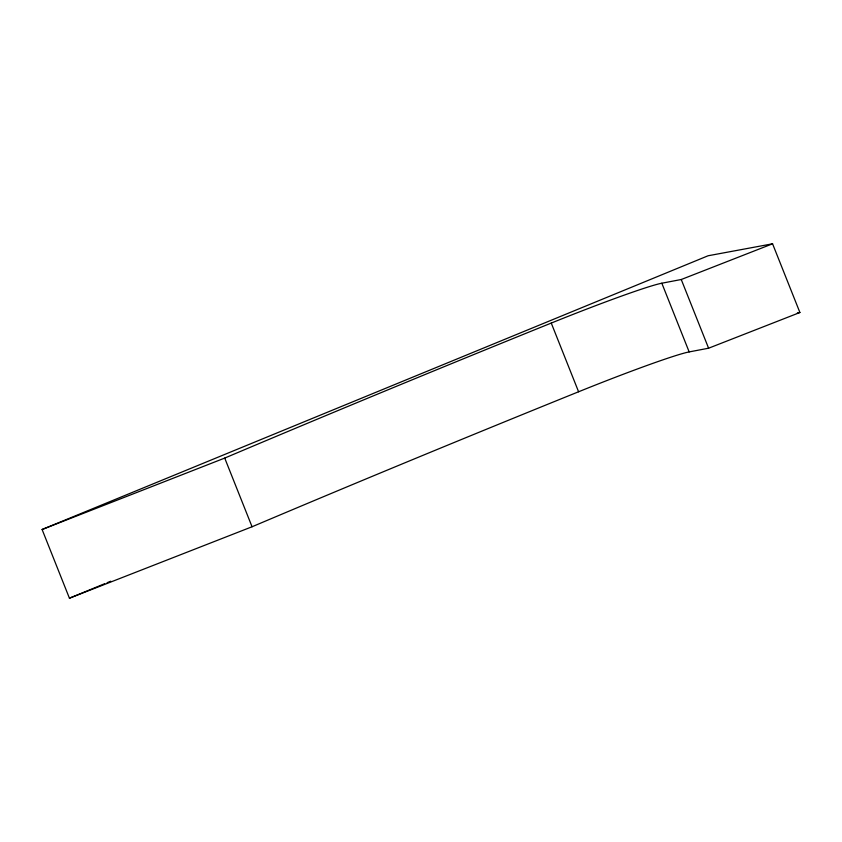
<?xml version="1.0" encoding="UTF-8"?>
<svg xmlns="http://www.w3.org/2000/svg" width="842" height="842" viewBox="0 0 842 842"><rect width="100%" height="100%" fill="white"/><g stroke="black" fill="none" stroke-linecap="round" stroke-linejoin="round"><path stroke-width="1.26" d="M42.1 529.502L708.09 255.768L772.567 243.801L799.9 312.498L708.596 348.209L689.166 351.914A107.86 5.084 -21.7 0 0 578.591 391.772L560.73 398.992A1168.064 55.025 -21.7 0 0 252.053 526.766L69.433 598.199L42.1 529.502L224.719 458.08A1168.064 55.025 -21.7 0 1 533.396 330.296L551.257 323.075A107.86 5.084 -21.7 0 1 661.823 283.217L681.252 279.512L772.567 243.801M69.433 598.199L104.682 583.706M107.113 582.706L110.755 581.212M797.321 312.982L799.9 312.498M681.252 279.512L708.596 348.209M661.823 283.217L689.166 351.914M551.257 323.075L578.591 391.772M224.719 458.08L252.053 526.766"/></g></svg>
